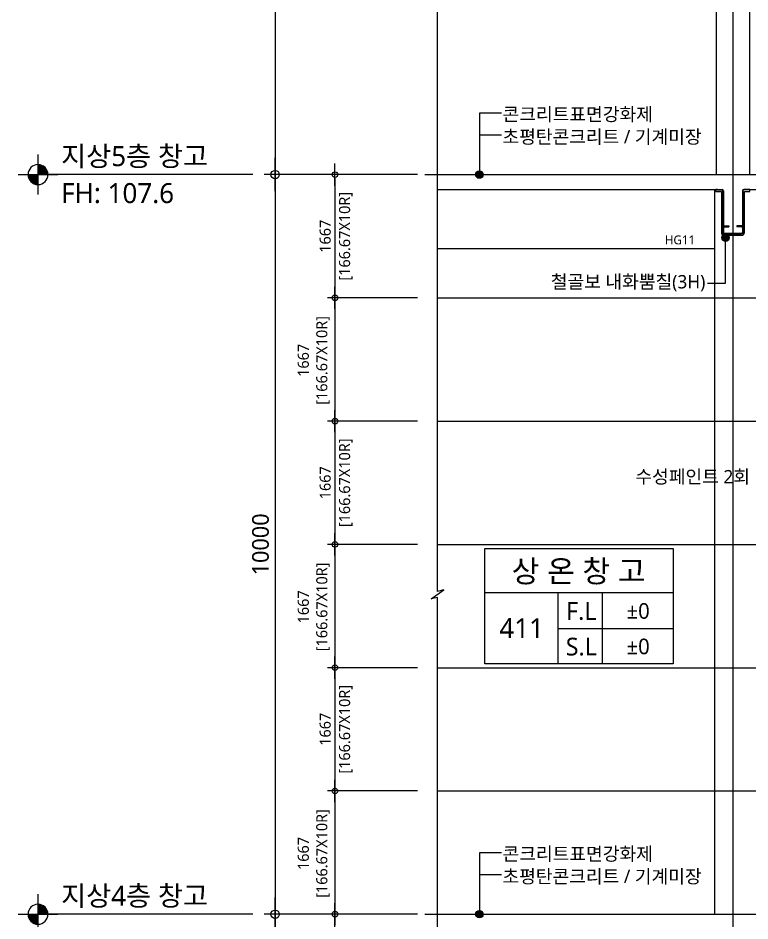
# Model space of a CAD drawing. Header units: millimetres. Extents: x -27671 to 122165, y 825 to 42056.
# Drawn here: x 90447 to 100346, y 15640 to 27847 of the extents above; entities that cross this region are included whole.
import ezdxf
from ezdxf.enums import TextEntityAlignment as Align

# ---------------------------------------------------------------- set-up
doc = ezdxf.new("R2010")
doc.units = ezdxf.units.MM
doc.header["$LTSCALE"] = 100
doc.header["$MEASUREMENT"] = 0
doc.header["$PDSIZE"] = -10
doc.linetypes.add('CEN', pattern=[62, 60, -1, 0, -1])
doc.layers.get('0').update_dxf_attribs({"linetype": 'CONTINUOUS'})
doc.layers.get('Defpoints').update_dxf_attribs({"color": 171, "linetype": 'CONTINUOUS'})
for name, color, linetype in [('CEN(ST)', 1, 'CEN'), ('CON', 2, 'CONTINUOUS'), ('FIN', 8, 'CONTINUOUS'), ('HAN', 9, 'CONTINUOUS'), ('HF', 3, 'CONTINUOUS'), ('LED', 7, 'CONTINUOUS'), ('NDIM', 7, 'CONTINUOUS'), ('SYM', 7, 'CONTINUOUS'), ('TEXT(AXIS)', 2, 'CONTINUOUS'), ('TEXT(MIN)', 7, 'CONTINUOUS'), ('TEXT(노트)', 7, 'CONTINUOUS'), ('TEXT(실명)', 3, 'CONTINUOUS'), ('TEXT-기입', 6, 'CONTINUOUS'), ('TITLE', 7, 'CONTINUOUS')]:
    doc.layers.add(name, color=color, linetype=linetype)
doc.styles.add('CGS', font='cgse', dxfattribs={"bigfont": 'cgs'})
doc.styles.add('나눔바른고딕', font='NanumBarunGothic.ttf')
doc.dimstyles.new('NDIM 1200', dxfattribs={"dimscale": 75, "dimtxt": 3, "dimasz": 1, "dimexe": 2, "dimexo": 2, "dimgap": 1, "dimtad": 1, "dimdec": 0, "dimdsep": 46, "dimtxsty": 'CGS', "dimblk": 'DOT0', "dimcen": 1, "dimdle": 8, "dimclrd": 256, "dimclre": 256, "dimclrt": 256, "dimadec": 0, "dimazin": 0, "dimtfac": 1, "dimtdec": 0, "dimtix": 1, "dimtmove": 2, "dimatfit": 3, "dimldrblk": 'DOT0', "dimfxl": 1, "dimtolj": 1, "dimtzin": 0, "dimlwd": -1, "dimlwe": -1, "dimarcsym": 0})

# ---------------------------------------------------------------- blocks, each defined once
blk = doc.blocks.new('A$C51E23882')
at = {"layer": 'TITLE'}
blk.add_lwpolyline([(8500, 0), (0, 0), (0, 5200), (8500, 5200)], close=True, dxfattribs=at)
for points in [[(8500, 3200), (0, 3200)], [(3300, 3200), (3300, 0)], [(5300, 3200), (5300, 0)], [(3300, 1600), (8500, 1600)]]:
    blk.add_lwpolyline(points, dxfattribs=at)
at = {"layer": 'TITLE', "style": '나눔바른고딕'}
for s, p in [('F.L', (4352, 2378)), ('S.L', (4352, 778))]:
    blk.add_text(s, height=800, dxfattribs=at).set_placement(p, align=Align.MIDDLE)
blk = doc.blocks.new('DOT0')
blk.add_line((-3, 0), (3, 0))
at = {"color": 6}
blk.add_circle((0, 0), 0.75, dxfattribs=at)
blk = doc.blocks.new('*D170')
at = {"layer": 'Defpoints', "color": 0, "ltscale": 0.4, "transparency": 16777216}
for p in [(95949, 35731), (93924, 25731), (95949, 25731)]:
    blk.add_point(p, dxfattribs=at)
at = {"layer": 'NDIM', "ltscale": 0.4, "transparency": 16777216}
for p, q in [((95799, 35731), (93774, 35731)), ((93924, 35656), (93924, 25806)), ((95799, 25731), (93774, 25731))]:
    blk.add_line(p, q, dxfattribs=at)
at = {"layer": 'NDIM', "ltscale": 0.4, "transparency": 16777216, "xscale": 75, "yscale": 75, "zscale": 75}
for p, rotation in [((93924, 35731), 90), ((93924, 25731), 270)]:
    blk.add_blockref('DOT0', p, dxfattribs=dict(at, rotation=rotation))
at = {"layer": 'NDIM', "ltscale": 0.4, "transparency": 16777216, "insert": (93737, 30731), "char_height": 225, "attachment_point": 5, "rotation": 90, "style": 'CGS'}
blk.add_mtext('\\A1;10000', dxfattribs=at)
blk = doc.blocks.new('A$C19853FC8')
at = {"layer": 'SYM'}
for p, q in [((1800, 0), (1800, 3600)), ((3600, 1800), (0, 1800))]:
    blk.add_line(p, q, dxfattribs=at)
blk.add_circle((1800, 1800), 900, dxfattribs=at)
for points in [[(900, 1800), (1800, 2700), (914, 1959), (1643, 2686)], [(914, 1959), (1643, 2686), (954, 2112), (1492, 2646)], [(954, 2112), (1492, 2646), (1025, 2260), (1346, 2576)], [(1025, 2260), (1346, 2576), (1109, 2378), (1222, 2491)], [(1800, 900), (2700, 1800), (1959, 914), (2686, 1643)], [(1959, 914), (2686, 1643), (2112, 954), (2646, 1492)], [(2112, 954), (2646, 1492), (2260, 1025), (2576, 1346)], [(2260, 1025), (2576, 1346), (2378, 1109), (2491, 1222)]]:
    blk.add_solid(points, dxfattribs=at)
at = {"layer": 'SYM', "linetype": 'Continuous'}
for points in [[(1800, 2700), (1800, 1800), (900, 1800)], [(2700, 1800), (1800, 900), (1800, 1800)]]:
    blk.add_solid(points, dxfattribs=at)
blk = doc.blocks.new('*D171')
at = {"layer": 'Defpoints', "color": 0, "ltscale": 0.4, "transparency": 16777216}
for p in [(95949, 17397), (94733, 15731), (95949, 15731)]:
    blk.add_point(p, dxfattribs=at)
at = {"layer": 'NDIM', "ltscale": 0.4, "transparency": 16777216}
for p, q in [((95849, 17397), (94633, 17397)), ((94733, 17347), (94733, 15781)), ((95849, 15731), (94633, 15731))]:
    blk.add_line(p, q, dxfattribs=at)
at = {"layer": 'NDIM', "ltscale": 0.4, "transparency": 16777216, "xscale": 50, "yscale": 50, "zscale": 50}
for p, rotation in [((94733, 17397), 90), ((94733, 15731), 270)]:
    blk.add_blockref('DOT0', p, dxfattribs=dict(at, rotation=rotation))
at = {"layer": 'NDIM', "ltscale": 0.4, "transparency": 16777216, "insert": (94447, 16552), "char_height": 150, "attachment_point": 5, "rotation": 90, "style": '나눔바른고딕'}
blk.add_mtext('\\A1;1667\\P[166.67X10R]', dxfattribs=at)
blk = doc.blocks.new('*D172')
at = {"layer": 'Defpoints', "color": 0, "ltscale": 0.4, "transparency": 16777216}
for p in [(95949, 19064), (94733, 17397), (95949, 17397)]:
    blk.add_point(p, dxfattribs=at)
at = {"layer": 'NDIM', "ltscale": 0.4, "transparency": 16777216}
for p, q in [((95849, 19064), (94633, 19064)), ((94733, 19014), (94733, 17447)), ((95849, 17397), (94633, 17397))]:
    blk.add_line(p, q, dxfattribs=at)
at = {"layer": 'NDIM', "ltscale": 0.4, "transparency": 16777216, "xscale": 50, "yscale": 50, "zscale": 50}
for p, rotation in [((94733, 19064), 90), ((94733, 17397), 270)]:
    blk.add_blockref('DOT0', p, dxfattribs=dict(at, rotation=rotation))
at = {"layer": 'NDIM', "ltscale": 0.4, "transparency": 16777216, "char_height": 150, "attachment_point": 5, "rotation": 90, "style": '나눔바른고딕'}
for s, insert in [('\\A1;[166.67X10R]', (94880, 18231)), ('\\A1;1667', (94602, 18231))]:
    blk.add_mtext(s, dxfattribs=dict(at, insert=insert))
blk = doc.blocks.new('*D173')
at = {"layer": 'Defpoints', "color": 0, "ltscale": 0.4, "transparency": 16777216}
for p in [(95949, 20731), (94733, 19064), (95949, 19064)]:
    blk.add_point(p, dxfattribs=at)
at = {"layer": 'NDIM', "ltscale": 0.4, "transparency": 16777216}
for p, q in [((95849, 20731), (94633, 20731)), ((94733, 20681), (94733, 19114)), ((95849, 19064), (94633, 19064))]:
    blk.add_line(p, q, dxfattribs=at)
at = {"layer": 'NDIM', "ltscale": 0.4, "transparency": 16777216, "xscale": 50, "yscale": 50, "zscale": 50}
for p, rotation in [((94733, 20731), 90), ((94733, 19064), 270)]:
    blk.add_blockref('DOT0', p, dxfattribs=dict(at, rotation=rotation))
at = {"layer": 'NDIM', "ltscale": 0.4, "transparency": 16777216, "insert": (94447, 19886), "char_height": 150, "attachment_point": 5, "rotation": 90, "style": '나눔바른고딕'}
blk.add_mtext('\\A1;1667\\P[166.67X10R]', dxfattribs=at)
blk = doc.blocks.new('*D174')
at = {"layer": 'Defpoints', "color": 0, "ltscale": 0.4, "transparency": 16777216}
for p in [(95949, 22397), (94733, 20731), (95949, 20731)]:
    blk.add_point(p, dxfattribs=at)
at = {"layer": 'NDIM', "ltscale": 0.4, "transparency": 16777216}
for p, q in [((95849, 22397), (94633, 22397)), ((94733, 22347), (94733, 20781)), ((95849, 20731), (94633, 20731))]:
    blk.add_line(p, q, dxfattribs=at)
at = {"layer": 'NDIM', "ltscale": 0.4, "transparency": 16777216, "xscale": 50, "yscale": 50, "zscale": 50}
for p, rotation in [((94733, 22397), 90), ((94733, 20731), 270)]:
    blk.add_blockref('DOT0', p, dxfattribs=dict(at, rotation=rotation))
at = {"layer": 'NDIM', "ltscale": 0.4, "transparency": 16777216, "char_height": 150, "attachment_point": 5, "rotation": 90, "style": '나눔바른고딕'}
for s, insert in [('\\A1;[166.67X10R]', (94880, 21564)), ('\\A1;1667', (94602, 21564))]:
    blk.add_mtext(s, dxfattribs=dict(at, insert=insert))
blk = doc.blocks.new('*D175')
at = {"layer": 'Defpoints', "color": 0, "ltscale": 0.4, "transparency": 16777216}
for p in [(95949, 24064), (94733, 22397), (95949, 22397)]:
    blk.add_point(p, dxfattribs=at)
at = {"layer": 'NDIM', "ltscale": 0.4, "transparency": 16777216}
for p, q in [((95849, 24064), (94633, 24064)), ((94733, 24014), (94733, 22447)), ((95849, 22397), (94633, 22397))]:
    blk.add_line(p, q, dxfattribs=at)
at = {"layer": 'NDIM', "ltscale": 0.4, "transparency": 16777216, "xscale": 50, "yscale": 50, "zscale": 50}
for p, rotation in [((94733, 24064), 90), ((94733, 22397), 270)]:
    blk.add_blockref('DOT0', p, dxfattribs=dict(at, rotation=rotation))
at = {"layer": 'NDIM', "ltscale": 0.4, "transparency": 16777216, "insert": (94447, 23219), "char_height": 150, "attachment_point": 5, "rotation": 90, "style": '나눔바른고딕'}
blk.add_mtext('\\A1;1667\\P[166.67X10R]', dxfattribs=at)
blk = doc.blocks.new('*D176')
at = {"layer": 'Defpoints', "color": 0, "ltscale": 0.4, "transparency": 16777216}
for p in [(95949, 25731), (94733, 24064), (95949, 24064)]:
    blk.add_point(p, dxfattribs=at)
at = {"layer": 'NDIM', "ltscale": 0.4, "transparency": 16777216}
for p, q in [((95849, 25731), (94633, 25731)), ((94733, 25681), (94733, 24114)), ((95849, 24064), (94633, 24064))]:
    blk.add_line(p, q, dxfattribs=at)
at = {"layer": 'NDIM', "ltscale": 0.4, "transparency": 16777216, "xscale": 50, "yscale": 50, "zscale": 50}
for p, rotation in [((94733, 25731), 90), ((94733, 24064), 270)]:
    blk.add_blockref('DOT0', p, dxfattribs=dict(at, rotation=rotation))
at = {"layer": 'NDIM', "ltscale": 0.4, "transparency": 16777216, "char_height": 150, "attachment_point": 5, "rotation": 90, "style": '나눔바른고딕'}
for s, insert in [('\\A1;[166.67X10R]', (94880, 24897)), ('\\A1;1667', (94602, 24897))]:
    blk.add_mtext(s, dxfattribs=dict(at, insert=insert))
blk = doc.blocks.new('*D177')
at = {"layer": 'Defpoints', "color": 0, "ltscale": 0.4, "transparency": 16777216}
for p in [(95949, 25731), (93924, 15731), (95949, 15731)]:
    blk.add_point(p, dxfattribs=at)
at = {"layer": 'NDIM', "ltscale": 0.4, "transparency": 16777216}
for p, q in [((95799, 25731), (93774, 25731)), ((93924, 25656), (93924, 15806)), ((95799, 15731), (93774, 15731))]:
    blk.add_line(p, q, dxfattribs=at)
at = {"layer": 'NDIM', "ltscale": 0.4, "transparency": 16777216, "xscale": 75, "yscale": 75, "zscale": 75}
for p, rotation in [((93924, 25731), 90), ((93924, 15731), 270)]:
    blk.add_blockref('DOT0', p, dxfattribs=dict(at, rotation=rotation))
at = {"layer": 'NDIM', "ltscale": 0.4, "transparency": 16777216, "insert": (93727, 20731), "char_height": 225, "attachment_point": 5, "rotation": 90, "style": '나눔바른고딕'}
blk.add_mtext('\\A1;10000', dxfattribs=at)
blk = doc.blocks.new('*D178')
at = {"layer": 'Defpoints', "color": 0, "ltscale": 0.4, "transparency": 16777216}
for p in [(94733, 15731), (95949, 15731), (95949, 14064)]:
    blk.add_point(p, dxfattribs=at)
at = {"layer": 'NDIM', "ltscale": 0.4, "transparency": 16777216}
for p, q in [((95849, 15731), (94633, 15731)), ((94733, 14114), (94733, 15681)), ((95849, 14064), (94633, 14064))]:
    blk.add_line(p, q, dxfattribs=at)
at = {"layer": 'NDIM', "ltscale": 0.4, "transparency": 16777216, "xscale": 50, "yscale": 50, "zscale": 50}
for p, rotation in [((94733, 15731), 90), ((94733, 14064), 270)]:
    blk.add_blockref('DOT0', p, dxfattribs=dict(at, rotation=rotation))
at = {"layer": 'NDIM', "ltscale": 0.4, "transparency": 16777216, "insert": (94447, 14909), "char_height": 150, "attachment_point": 5, "rotation": 90, "style": '나눔바른고딕'}
blk.add_mtext('\\A1;1667\\P[166.67X10R]', dxfattribs=at)
blk = doc.blocks.new('*D184')
at = {"layer": 'Defpoints', "color": 0, "ltscale": 0.4, "transparency": 16777216}
for p in [(93924, 15731), (95949, 15731), (95949, 5731)]:
    blk.add_point(p, dxfattribs=at)
at = {"layer": 'NDIM', "ltscale": 0.4, "transparency": 16777216}
for p, q in [((95799, 15731), (93774, 15731)), ((93924, 5806), (93924, 15656)), ((95799, 5731), (93774, 5731))]:
    blk.add_line(p, q, dxfattribs=at)
at = {"layer": 'NDIM', "ltscale": 0.4, "transparency": 16777216, "xscale": 75, "yscale": 75, "zscale": 75}
for p, rotation in [((93924, 15731), 90), ((93924, 5731), 270)]:
    blk.add_blockref('DOT0', p, dxfattribs=dict(at, rotation=rotation))
at = {"layer": 'NDIM', "ltscale": 0.4, "transparency": 16777216, "insert": (93727, 10731), "char_height": 225, "attachment_point": 5, "rotation": 90, "style": '나눔바른고딕'}
blk.add_mtext('\\A1;10000', dxfattribs=at)
blk = doc.blocks.new('*U228')
at = {"layer": 'Defpoints'}
blk.add_point((0, 0), dxfattribs=at)
at = {"layer": 'HF'}
for p, q in [((-209, 0), (-147, 0)), ((-209, 0), (-209, -6)), ((209, 0), (147, 0)), ((209, 0), (209, -6)), ((-209, -6), (-147, -6)), ((-135, -18), (-135, -482)), ((-129, -18), (-129, -482)), ((129, -18), (129, -482)), ((135, -18), (135, -482)), ((209, -6), (147, -6)), ((-135, -518), (-135, -582)), ((-129, -518), (-129, -582)), ((-117, -494), (-55, -494)), ((-117, -500), (-55, -500)), ((-117, -506), (-55, -506)), ((-117, -594), (117, -594)), ((-117, -600), (117, -600)), ((-55, -494), (-55, -500)), ((-55, -500), (-55, -506)), ((117, -494), (55, -494)), ((55, -494), (55, -500)), ((117, -500), (55, -500)), ((55, -500), (55, -506)), ((117, -506), (55, -506)), ((129, -518), (129, -582)), ((135, -518), (135, -582))]:
    blk.add_line(p, q, dxfattribs=at)
for centre, radius, start, end in [((-147, -18), 18, 360, 450), ((147, -18), 18, 90, 180), ((-147, -18), 12, 360, 450), ((147, -18), 12, 90, 180), ((-117, -482), 18, 180, 270), ((-117, -482), 12, 180, 270), ((117, -482), 12, 270, 360), ((117, -482), 18, 270, 360), ((-117, -518), 18, 90, 180), ((-117, -582), 18, 180, 270), ((-117, -518), 12, 90, 180), ((-117, -582), 12, 180, 270), ((117, -518), 18, 0, 90), ((117, -518), 12, 0, 90), ((117, -582), 12, 270, 360), ((117, -582), 18, 270, 360)]:
    blk.add_arc(centre, radius, start, end, dxfattribs=at)

msp = doc.modelspace()

# ---------------------------------------------------------------- hatches: boundary and pattern name
at = {"ltscale": 10000}
h = msp.add_hatch(color=256, dxfattribs=at)
h.dxf.hatch_style = 1
edge = h.paths.add_edge_path()
edge.add_arc((96686.9, 25730.6), 50, 0, 360)
h = msp.add_hatch(color=256, dxfattribs=at)
h.dxf.hatch_style = 1
edge = h.paths.add_edge_path()
edge.add_arc((100016.5, 24877.7), 50, -180, 180)
h = msp.add_hatch(color=256, dxfattribs=at)
h.dxf.hatch_style = 1
edge = h.paths.add_edge_path()
edge.add_arc((96686.9, 15730.6), 50, 0, 360)

# ---------------------------------------------------------------- linework, layer by layer
at = {"layer": 'CEN(ST)', "ltscale": 10000}
for p, q in [((100115.9, 38730.6), (100115.9, 3518.1)), ((95949.4, 25730.6), (110594.2, 25730.6)), ((96118.6, 24063.9), (110594.2, 24063.9)), ((96118.6, 22397.2), (110594.2, 22397.2)), ((96118.6, 20730.6), (110594.2, 20730.6)), ((96118.6, 19063.9), (110594.2, 19063.9)), ((96118.6, 17397.2), (110594.2, 17397.2)), ((95949.4, 15730.6), (110594.2, 15730.6))]:
    msp.add_line(p, q, dxfattribs=at)
at = {"layer": 'CON', "ltscale": 0.1}
for p, q in [((96118.6, 25730.6), (100815.9, 25730.6)), ((96118.6, 15730.6), (100815.9, 15730.6))]:
    msp.add_line(p, q, dxfattribs=at)
for points in [[(96118.6, 25530.6), (99968.9, 25530.6)], [(100262.9, 25530.6), (100815.9, 25530.6)]]:
    msp.add_lwpolyline(points, dxfattribs=at)
at = {"layer": 'FIN', "ltscale": 10000}
msp.add_lwpolyline([(100324.9, 25530.6), (100324.9, 25524.6), (100262.9, 25524.6, 0.4142136), (100250.9, 25512.6), (100250.9, 24948.6, -0.4142136), (100232.9, 24930.6), (99998.9, 24930.6, -0.4142136), (99980.9, 24948.6), (99980.9, 25512.6, 0.4142136), (99968.9, 25524.6), (99906.9, 25524.6), (99906.9, 25530.6), (99885.9, 25530.6), (99885.9, 25503.6), (99959.9, 25503.6), (99959.9, 24948.6, 0.4142136), (99998.9, 24909.6), (100232.9, 24909.6, 0.4142136), (100271.9, 24948.6), (100271.9, 25503.6), (100345.9, 25503.6), (100345.9, 25530.6)], format="xyb", close=True, dxfattribs=at)
at = {"layer": 'HAN', "ltscale": 10000}
for p, q in [((99890.9, 35330.6), (99890.9, 25730.6)), ((100340.9, 35330.6), (100340.9, 25730.6)), ((99865.9, 25530.6), (99865.9, 15730.6))]:
    msp.add_line(p, q, dxfattribs=at)
msp.add_lwpolyline([(96118.6, 24730.6), (99865.9, 24730.6)], dxfattribs=at)
at = {"layer": 'LED', "ltscale": 10000}
for p, q in [((96986.9, 26561.4), (96686.9, 26561.4)), ((96686.9, 26561.4), (96686.9, 25730.6)), ((96986.9, 26263.6), (96686.9, 26263.6)), ((100016.5, 24264.5), (100016.5, 24877.7)), ((99773.7, 24264.5), (100016.5, 24264.5)), ((96986.9, 16561.4), (96686.9, 16561.4)), ((96686.9, 16561.4), (96686.9, 15730.6)), ((96986.9, 16263.6), (96686.9, 16263.6))]:
    msp.add_line(p, q, dxfattribs=at)
for centre in [(96686.9, 25730.6), (100016.5, 24877.7), (96686.9, 15730.6)]:
    msp.add_circle(centre, 50, dxfattribs=at)
at = {"layer": 'SYM', "ltscale": 1000}
for p, q in [((93624.4, 25730.6), (90716.9, 25730.6)), ((93624.4, 15730.6), (90716.9, 15730.6))]:
    msp.add_line(p, q, dxfattribs=at)
at = {"layer": 'SYM', "ltscale": 10000}
msp.add_lwpolyline([(96118.6, 3185), (96118.6, 20015.1), (96036.1, 19994.8), (96206.8, 20116.3), (96118.6, 20096.1), (96118.6, 38880.6)], dxfattribs=at)

# ---------------------------------------------------------------- block references
at = {"ltscale": 1000, "xscale": -0.15, "yscale": 0.15, "zscale": 0.15}
for p in [(90986.9, 25460.6), (90986.9, 15460.6)]:
    msp.add_blockref('A$C19853FC8', p, dxfattribs=at)
at = {"xscale": 0.3, "yscale": 0.3, "zscale": 0.3}
msp.add_blockref('A$C51E23882', (96759.4, 19115), dxfattribs=at)
at = {"layer": 'HF'}
msp.add_blockref('*U228', (100115.9, 25530.6), dxfattribs=at)

# ---------------------------------------------------------------- texts
at = {"layer": 'TEXT(AXIS)', "style": '나눔바른고딕'}
for s, p in [('지상5층 창고', (91029.4, 25980.6)), ('FH: 107.6', (91029.4, 25480.6)), ('지상4층 창고', (91029.4, 15980.6))]:
    msp.add_text(s, height=270, dxfattribs=at).set_placement(p, align=Align.MIDDLE_LEFT)
at = {"layer": 'TEXT(MIN)', "style": '나눔바른고딕'}
for s, p in [('콘크리트표면강화제', (99033.3, 26547.1)), ('초평탄콘크리트 / 기계미장', (99692.2, 26241.6)), ('철골보 내화뿜칠(3H)', (99743.3, 24282.1)), ('콘크리트표면강화제', (99033.3, 16547.1)), ('초평탄콘크리트 / 기계미장', (99692.2, 16241.6))]:
    msp.add_text(s, height=180, dxfattribs=at).set_placement(p, align=Align.MIDDLE_RIGHT)
msp.add_text('수성페인트 2회', height=180, rotation=360, dxfattribs=at).set_placement((100346.9, 21646.6), align=Align.MIDDLE_RIGHT)
at = {"layer": 'TEXT(노트)', "style": '나눔바른고딕'}
msp.add_text('HG11', height=120, dxfattribs=at).set_placement((99195.1, 24847.3), align=Align.MIDDLE_LEFT)
at = {"layer": 'TEXT(실명)', "style": '나눔바른고딕'}
msp.add_text('상 온 창 고', height=300, dxfattribs=at).set_placement((98028.7, 20373.3), align=Align.MIDDLE)
at = {"layer": 'TEXT-기입', "style": '나눔바른고딕'}
for s, height, p in [('±0', 210, (98834.2, 19831.4)), ('411', 270, (97258.6, 19599)), ('±0', 210, (98834.2, 19351.4))]:
    msp.add_text(s, height=height, dxfattribs=at).set_placement(p, align=Align.MIDDLE)

# ---------------------------------------------------------------- dimensions: what is measured, and where the dimension line sits
at = {"layer": 'NDIM', "ltscale": 0.4}
for base, p1, p2, angle, override, picture, middle in [((93924.4, 25730.6), (95949.4, 35730.6), (95949.4, 25730.6), 270, {"dimscale": 75, "dimclrd": 256, "dimclre": 256, "dimclrt": 256}, '*D170', (93736.9, 30730.6)), ((93924.4, 15730.6), (95949.4, 25730.6), (95949.4, 15730.6), 270, {"dimtxsty": '나눔바른고딕'}, '*D177', (93727.3, 20730.6)), ((93924.4, 15730.6), (95949.4, 5730.6), (95949.4, 15730.6), 90, {"dimtxsty": '나눔바른고딕'}, '*D184', (93727.3, 10730.6))]:
    dim = msp.add_linear_dim(base=base, p1=p1, p2=p2, angle=angle, dimstyle='NDIM 1200', override=override, dxfattribs=at)
    dim.commit()
    dim.dimension.update_dxf_attribs({"geometry": picture, "text_midpoint": middle})
for base, p1, p2, picture, middle in [((94733, 24063.9), (95949.4, 25730.6), (95949.4, 24063.9), '*D176', (94733, 24897.2)), ((94733, 20730.6), (95949.4, 22397.2), (95949.4, 20730.6), '*D174', (94733, 21563.9)), ((94733, 17397.2), (95949.4, 19063.9), (95949.4, 17397.2), '*D172', (94733, 18230.6))]:
    dim = msp.add_linear_dim(base=base, p1=p1, p2=p2, angle=270, text='<>\\X[166.67X10R]', dimstyle='NDIM 1200', override={"dimscale": 50, "dimtxsty": '나눔바른고딕'}, dxfattribs=at)
    dim.commit()
    dim.dimension.update_dxf_attribs({"geometry": picture, "text_midpoint": middle})
for base, p1, p2, angle, picture, middle in [((94733, 22397.2), (95949.4, 24063.9), (95949.4, 22397.2), 270, '*D175', (94446.8, 23219.1)), ((94733, 19063.9), (95949.4, 20730.6), (95949.4, 19063.9), 270, '*D173', (94446.8, 19885.7)), ((94733, 15730.6), (95949.4, 17397.2), (95949.4, 15730.6), 270, '*D171', (94446.8, 16552.4)), ((94733, 15730.6), (95949.4, 14063.9), (95949.4, 15730.6), 90, '*D178', (94446.8, 14908.7))]:
    dim = msp.add_linear_dim(base=base, p1=p1, p2=p2, angle=angle, text='<>\\X[166.67X10R]', dimstyle='NDIM 1200', override={"dimscale": 50, "dimtxsty": '나눔바른고딕'}, dxfattribs=at)
    dim.commit()
    dim.dimension.update_dxf_attribs({"geometry": picture, "text_midpoint": middle, "dimtype": 160})

doc.saveas('drawing.dxf')
